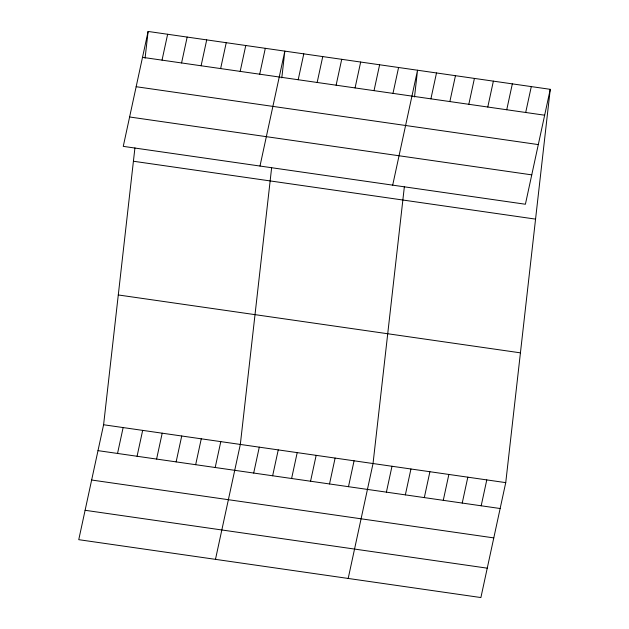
<?xml version="1.0" encoding="UTF-8"?>
<svg xmlns="http://www.w3.org/2000/svg" width="629" height="629" viewBox="0 0 629 629"><rect width="100%" height="100%" fill="white"/><g stroke="black" fill="none" stroke-linecap="round" stroke-linejoin="round"><path stroke-width="0.94" d="M550.249 89.326L525.404 204.244L123.26 146.368L148.106 31.45L550.249 89.326L505.74 482.632L480.894 597.55L78.751 539.674L103.596 424.756L134.928 147.878M145.079 58.175L148.106 31.45M271.657 167.558L240.325 444.436L215.48 559.354M281.808 77.847L284.835 51.13L259.989 166.048M404.368 186.656L373.036 463.534L348.191 578.452M414.519 96.952L417.538 70.228L392.693 185.146M162.038 60.14L167.636 34.265M181.577 62.955L187.167 37.072M201.107 65.762L206.705 39.886M117.537 453.446L123.127 427.571M220.637 68.577L226.236 42.693M137.067 456.261L142.665 430.378M240.176 71.391L245.766 45.508M156.597 459.068L162.196 433.192M259.706 74.198L265.304 48.315M176.136 461.883L181.726 435.999M195.666 464.689L201.264 438.814M298.193 79.741L303.791 53.858M215.197 467.504L220.795 441.621M317.158 82.47L322.748 56.586M336.114 85.198L341.712 59.315M253.691 473.047L259.282 447.164M355.071 87.926L360.669 62.043M272.648 475.776L278.246 449.892M374.027 90.655L379.625 64.771M291.604 478.504L297.202 452.621M392.983 93.383L398.582 67.5M310.561 481.232L316.159 455.349M329.525 483.96L335.115 458.077M430.904 98.839L436.502 72.956M348.482 486.689L354.072 460.805M449.861 101.568L455.459 75.684M468.817 104.296L474.415 78.413M386.395 492.145L391.993 466.262M487.782 107.024L493.372 81.141M405.351 494.874L410.949 468.99M506.738 109.753L512.336 83.869M424.316 497.602L429.906 471.719M525.695 112.481L531.293 86.598M443.272 500.33L448.87 474.447M462.229 503.058L467.827 477.175M481.185 505.787L486.783 479.903M142.508 57.333L544.651 115.209M136.155 86.716L538.298 144.591M129.613 116.986L531.757 174.862M133.419 161.244L535.562 219.12M118.283 294.962L520.427 352.845M103.596 424.756L505.74 482.632M97.998 450.639L500.149 508.515M91.645 480.021L493.796 537.897M85.104 510.292L487.247 568.168"/></g></svg>
